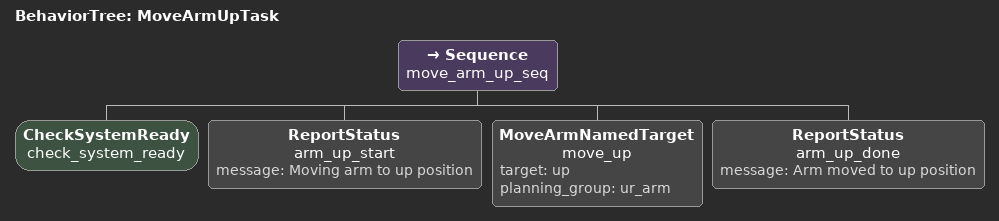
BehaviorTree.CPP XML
<root BTCPP_format="4">
  <BehaviorTree ID="MoveArmUpTask">
    <Sequence name="move_arm_up_seq">
      <CheckSystemReady name="check_system_ready"/>
      <ReportStatus name="arm_up_start" message="Moving arm to up position"/>
      <MoveArmNamedTarget name="move_up" target="up" planning_group="ur_arm"/>
      <ReportStatus name="arm_up_done" message="Arm moved to up position"/>
    </Sequence>
  </BehaviorTree>
</root>
